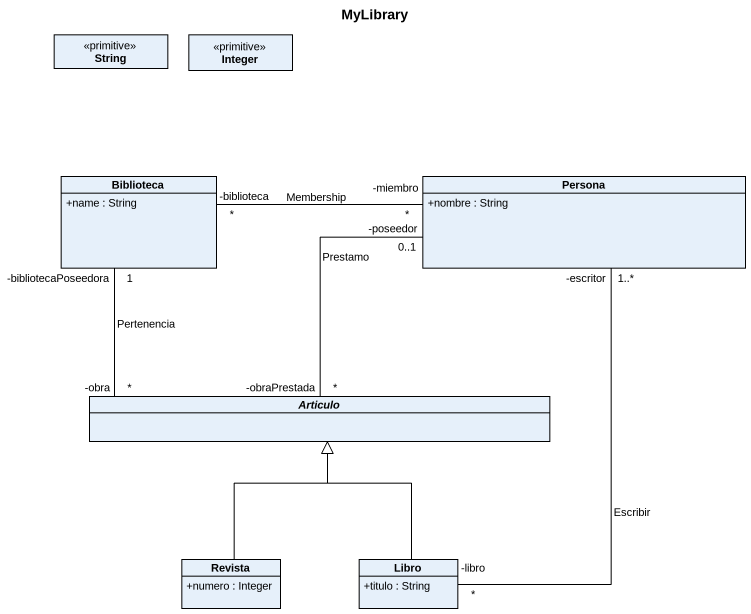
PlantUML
@startuml
title MyLibrary
hide circle
hide empty members
skinparam classAttributeIconSize 0
class String <<primitive>>
class Integer <<primitive>>
class Biblioteca {
  +name : String
}
class Persona {
  +nombre : String
}
abstract class Articulo
class Revista {
  +numero : Integer
}
class Libro {
  +titulo : String
}
Biblioteca "*\n-biblioteca" -right- "-miembro\n*" Persona : Membership
Articulo "-obra\n*" -up- "-bibliotecaPoseedora\n1" Biblioteca : Pertenencia
Articulo "-obraPrestada\n*" -up- "-poseedor\n0..1" Persona : Prestamo
Revista -up-|> Articulo
Libro "-libro\n*" -up- "-escritor\n1..*" Persona : Escribir
Libro -up-|> Articulo
@enduml
